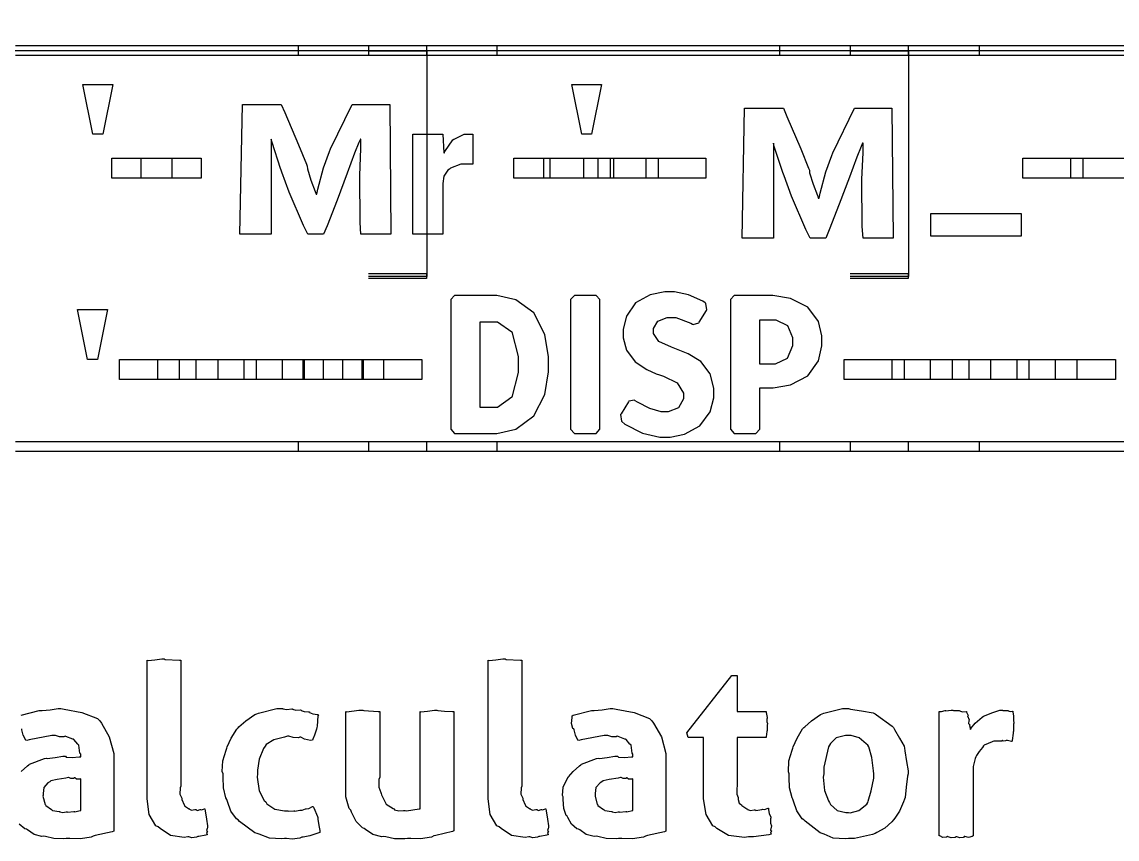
# Model space of a CAD drawing. Extents: x 1.97 to 9.39, y 0.66 to 7.28.
# Drawn here: x 6.641 to 8.165, y 1.95 to 3.086 of the extents above; entities that cross this region are included whole.
import ezdxf

# ---------------------------------------------------------------- set-up
doc = ezdxf.new("R2010")
doc.units = 0
doc.layers.get('0').update_dxf_attribs({"linetype": 'CONTINUOUS'})

msp = doc.modelspace()

# ---------------------------------------------------------------- linework, layer by layer
at = {"color": 254}
msp.add_lwpolyline([(6.4521, 3.12571), (8.54372, 3.12571), (8.54372, 3.04585), (6.4521, 3.04585)], dxfattribs=at)
at = {"color": 0}
for points in [[(6.63265, 3.0535), (7.02572, 3.0535), (7.02572, 3.03961), (6.63265, 3.03961)], [(7.02572, 3.0535), (7.12358, 3.0535), (7.12358, 3.03961), (7.02572, 3.03961)], [(7.12358, 3.0535), (7.20415, 3.0535), (7.20415, 3.03961), (7.12358, 3.03961)], [(7.20415, 3.0535), (7.30208, 3.0535), (7.30208, 3.03961), (7.20415, 3.03961)], [(7.30208, 3.0535), (7.69515, 3.0535), (7.69515, 3.03961), (7.30208, 3.03961)], [(7.69515, 3.0535), (7.79372, 3.0535), (7.79372, 3.03961), (7.69515, 3.03961)], [(7.79372, 3.0535), (7.87429, 3.0535), (7.87429, 3.03961), (7.79372, 3.03961)], [(7.87429, 3.0535), (7.97293, 3.0535), (7.97293, 3.03961), (7.87429, 3.03961)], [(7.97293, 3.0535), (8.366, 3.0535), (8.366, 3.03961), (7.97293, 3.03961)], [(7.12358, 2.73611), (7.20415, 2.73611), (7.20415, 2.72917), (7.12358, 2.72917)], [(7.79372, 2.73611), (7.87429, 2.73611), (7.87429, 2.72917), (7.79372, 2.72917)], [(6.63265, 2.50276), (7.02572, 2.50276), (7.02572, 2.48888), (6.63265, 2.48888)], [(7.02572, 2.50276), (7.12358, 2.50276), (7.12358, 2.48888), (7.02572, 2.48888)], [(7.12358, 2.50276), (7.20415, 2.50276), (7.20415, 2.48888), (7.12358, 2.48888)], [(7.20415, 2.50276), (7.30208, 2.50276), (7.30208, 2.48888), (7.20415, 2.48888)], [(7.30208, 2.50276), (7.69515, 2.50276), (7.69515, 2.48888), (7.30208, 2.48888)], [(7.69515, 2.50276), (7.79372, 2.50276), (7.79372, 2.48888), (7.69515, 2.48888)], [(7.79372, 2.50276), (7.87429, 2.50276), (7.87429, 2.48888), (7.79372, 2.48888)], [(7.87429, 2.50276), (7.97293, 2.50276), (7.97293, 2.48888), (7.87429, 2.48888)], [(7.97293, 2.50276), (8.366, 2.50276), (8.366, 2.48888), (7.97293, 2.48888)], [(6.64035, 2.1224), (6.66569, 2.12853), (6.66813, 2.1289), (6.66954, 2.12869), (6.68072, 2.12978), (6.69179, 2.13129), (6.69547, 2.13129), (6.70025, 2.13049), (6.72488, 2.12592), (6.74647, 2.1174), (6.74972, 2.11458), (6.75206, 2.11122), (6.76297, 2.09201), (6.76926, 2.0689), (6.76926, 2.06119), (6.76926, 1.96115), (6.76708, 1.96001), (6.7436, 1.95475), (6.74083, 1.95421), (6.73785, 1.95258), (6.72282, 1.95014), (6.70817, 1.95096), (6.70329, 1.95096), (6.69993, 1.95014), (6.68608, 1.95053), (6.67437, 1.9535), (6.67204, 1.954), (6.66943, 1.9534), (6.65853, 1.95622), (6.64942, 1.96263), (6.64774, 1.96376), (6.64551, 1.96425), (6.63786, 1.97076)], [(6.6404, 2.04394), (6.64914, 2.05186), (6.65099, 2.05296), (6.65201, 2.05399), (6.67285, 2.06185), (6.67507, 2.06228), (6.67681, 2.0619), (6.68778, 2.06315), (6.6984, 2.06511), (6.70199, 2.06511), (6.70318, 2.06401), (6.71149, 2.06326), (6.72131, 2.0644), (6.72325, 2.06424), (6.72325, 2.06814), (6.72325, 2.06814), (6.72222, 2.06933), (6.72086, 2.08035), (6.72043, 2.08117), (6.71918, 2.08192), (6.71382, 2.08854), (6.71306, 2.08897), (6.71213, 2.08871), (6.70269, 2.09272), (6.70156, 2.09289), (6.70003, 2.09201), (6.69385, 2.09207), (6.68837, 2.09397), (6.68658, 2.09397), (6.68326, 2.09397), (6.65153, 2.088), (6.64817, 2.08681), (6.64686, 2.08768), (6.64328, 2.09435), (6.6416, 2.10183), (6.64122, 2.10308)]]:
    msp.add_lwpolyline(points, dxfattribs=at)
at = {"color": 7}
for points in [[(7.12358, 3.04585), (7.20486, 3.04585), (7.20486, 2.73193), (7.12358, 2.73193)], [(7.79372, 3.04585), (7.875, 3.04585), (7.875, 2.73193), (7.79372, 2.73193)]]:
    msp.add_lwpolyline(points, dxfattribs=at)
at = {"color": 142}
for points in [[(6.7264, 2.99929), (6.76807, 2.99929), (6.75418, 2.92985), (6.74029, 2.92985), (6.7264, 2.99929)], [(7.40625, 2.99929), (7.44792, 2.99929), (7.43403, 2.92985), (7.42014, 2.92985), (7.40625, 2.99929)], [(6.76665, 2.89654), (6.84999, 2.89654), (6.84999, 2.86876), (6.76665, 2.86876), (6.76665, 2.89654)], [(6.80761, 2.89654), (6.89094, 2.89654), (6.89094, 2.86876), (6.80761, 2.86876), (6.80761, 2.89654)], [(7.32568, 2.89654), (7.4229, 2.89654), (7.4229, 2.86876), (7.32568, 2.86876), (7.32568, 2.89654)], [(7.36735, 2.89654), (7.46457, 2.89654), (7.46457, 2.86876), (7.36735, 2.86876), (7.36735, 2.89654)], [(7.37642, 2.89654), (7.45975, 2.89654), (7.45975, 2.86876), (7.37642, 2.86876), (7.37642, 2.89654)], [(7.44303, 2.89654), (7.52636, 2.89654), (7.52636, 2.86876), (7.44303, 2.86876), (7.44303, 2.89654)], [(7.50971, 2.89654), (7.59304, 2.89654), (7.59304, 2.86876), (7.50971, 2.86876), (7.50971, 2.89654)], [(8.03401, 2.89654), (8.11735, 2.89654), (8.11735, 2.86876), (8.03401, 2.86876), (8.03401, 2.89654)], [(8.10069, 2.89654), (8.18403, 2.89654), (8.18403, 2.86876), (8.10069, 2.86876), (8.10069, 2.89654)], [(6.71875, 2.68608), (6.76042, 2.68608), (6.74653, 2.61664), (6.73264, 2.61664), (6.71875, 2.68608)], [(6.77707, 2.61664), (6.8604, 2.61664), (6.8604, 2.58886), (6.77707, 2.58886), (6.77707, 2.61664)], [(6.83057, 2.61664), (6.9139, 2.61664), (6.9139, 2.58886), (6.83057, 2.58886), (6.83057, 2.61664)], [(6.884, 2.61664), (6.96733, 2.61664), (6.96733, 2.58886), (6.884, 2.58886), (6.884, 2.61664)], [(6.95068, 2.61664), (7.03401, 2.61664), (7.03401, 2.58886), (6.95068, 2.58886), (6.95068, 2.61664)], [(7.00418, 2.61664), (7.08751, 2.61664), (7.08751, 2.58886), (7.00418, 2.58886), (7.00418, 2.61664)], [(7.03267, 2.61664), (7.116, 2.61664), (7.116, 2.58886), (7.03267, 2.58886), (7.03267, 2.61664)], [(7.06108, 2.61664), (7.14442, 2.61664), (7.14442, 2.58886), (7.06108, 2.58886), (7.06108, 2.61664)], [(7.11458, 2.61664), (7.19792, 2.61664), (7.19792, 2.58886), (7.11458, 2.58886), (7.11458, 2.61664)], [(7.78543, 2.61664), (7.86876, 2.61664), (7.86876, 2.58886), (7.78543, 2.58886), (7.78543, 2.61664)], [(7.85211, 2.61664), (7.93544, 2.61664), (7.93544, 2.58886), (7.85211, 2.58886), (7.85211, 2.61664)], [(7.90554, 2.61664), (7.98887, 2.61664), (7.98887, 2.58886), (7.90554, 2.58886), (7.90554, 2.61664)], [(7.95904, 2.61664), (8.04238, 2.61664), (8.04238, 2.58886), (7.95904, 2.58886), (7.95904, 2.61664)], [(8.02572, 2.61664), (8.10906, 2.61664), (8.10906, 2.58886), (8.02572, 2.58886), (8.02572, 2.61664)], [(8.07915, 2.61664), (8.16249, 2.61664), (8.16249, 2.58886), (8.07915, 2.58886), (8.07915, 2.61664)]]:
    msp.add_lwpolyline(points, close=True, dxfattribs=at)
at = {"color": 14}
for points in [[(7.11296, 2.79096), (7.11182, 2.80718), (7.11139, 2.87256), (7.11317, 2.91032), (7.11317, 2.9229), (7.11231, 2.9229), (7.11008, 2.91824), (7.10433, 2.90369), (7.09392, 2.87571), (7.07992, 2.83838), (7.06592, 2.80279), (7.06108, 2.79096), (7.03939, 2.79096), (7.03342, 2.80311), (7.01335, 2.84961), (7.00325, 2.87744), (7.00228, 2.88015), (7.00125, 2.88243), (6.98947, 2.91857), (6.98817, 2.9229), (6.98817, 2.9229), (6.98817, 2.91217), (6.98817, 2.87989), (6.98833, 2.85596), (6.98839, 2.85238), (6.98839, 2.79096), (6.94476, 2.79096), (6.94824, 2.97151), (7.00206, 2.97151), (7.00706, 2.95996), (7.02615, 2.91531), (7.03728, 2.88835), (7.03831, 2.88558), (7.03857, 2.88194), (7.04335, 2.86626), (7.04958, 2.85032), (7.05067, 2.84651), (7.05197, 2.84651), (7.05311, 2.85357), (7.06114, 2.88331), (7.06956, 2.90597), (7.07086, 2.90944), (7.10081, 2.97151), (7.1531, 2.97151), (7.15483, 2.79096), (7.11296, 2.79096)], [(7.81158, 2.78543), (7.81044, 2.80165), (7.81, 2.86703), (7.81179, 2.90479), (7.81179, 2.91737), (7.81093, 2.91737), (7.80871, 2.91271), (7.80296, 2.89817), (7.79254, 2.87017), (7.77854, 2.83285), (7.76454, 2.79725), (7.75971, 2.78543), (7.73801, 2.78543), (7.73204, 2.79758), (7.71197, 2.84407), (7.70187, 2.8719), (7.7009, 2.87463), (7.69987, 2.8769), (7.6881, 2.91303), (7.68679, 2.91737), (7.68679, 2.91737), (7.68679, 2.90662), (7.68679, 2.87435), (7.68696, 2.85042), (7.68701, 2.84685), (7.68701, 2.78543), (7.64339, 2.78543), (7.64686, 2.96599), (7.70068, 2.96599), (7.70568, 2.95443), (7.72478, 2.90978), (7.73589, 2.88282), (7.73693, 2.88004), (7.73719, 2.87642), (7.74197, 2.86074), (7.74821, 2.84478), (7.74929, 2.84099), (7.7506, 2.84099), (7.75174, 2.84804), (7.75976, 2.87776), (7.76818, 2.90044), (7.76947, 2.90392), (7.79943, 2.96599), (7.85172, 2.96599), (7.85346, 2.78543), (7.81158, 2.78543)], [(7.18544, 2.79096), (7.18544, 2.88363), (7.18544, 2.89518), (7.18544, 2.92122), (7.18544, 2.92985), (7.22711, 2.92985), (7.2284, 2.90403), (7.22928, 2.90403), (7.22982, 2.90597), (7.24083, 2.92204), (7.24229, 2.92312), (7.24365, 2.92367), (7.25678, 2.92985), (7.26118, 2.92985), (7.26307, 2.92985), (7.26878, 2.92985), (7.26878, 2.92985), (7.26878, 2.88818), (7.2659, 2.88818), (7.25939, 2.88818), (7.25726, 2.88818), (7.25201, 2.88818), (7.23774, 2.8826), (7.23622, 2.88146), (7.23394, 2.87978), (7.22825, 2.87153), (7.22711, 2.8616), (7.22711, 2.85824), (7.22711, 2.79096), (7.18544, 2.79096)], [(7.90554, 2.81944), (7.90554, 2.78874), (8.03217, 2.78874), (8.03217, 2.81944), (7.90554, 2.81944)]]:
    msp.add_lwpolyline(points, close=True, dxfattribs=at)
at = {"color": 3}
for points in [[(7.29351, 2.51389), (7.30225, 2.51389), (7.32844, 2.52007), (7.35368, 2.53831), (7.36897, 2.56831), (7.37418, 2.5995), (7.37418, 2.60986), (7.37418, 2.62028), (7.36897, 2.65147), (7.35368, 2.68147), (7.32844, 2.69971), (7.30225, 2.70583), (7.29351, 2.70583), (7.24501, 2.70583), (7.24328, 2.70583), (7.23807, 2.70008), (7.23807, 2.69814), (7.23807, 2.5216), (7.23807, 2.51969), (7.24328, 2.51389), (7.24501, 2.51389), (7.29351, 2.51389)], [(7.43864, 2.70583), (7.41168, 2.70583), (7.40994, 2.70583), (7.40474, 2.70008), (7.40474, 2.69814), (7.40474, 2.5216), (7.40474, 2.51969), (7.40994, 2.51389), (7.41168, 2.51389), (7.43864, 2.51389), (7.44037, 2.51389), (7.44558, 2.51969), (7.44558, 2.5216), (7.44558, 2.69814), (7.44558, 2.70008), (7.44037, 2.70583), (7.43864, 2.70583)], [(7.53683, 2.50896), (7.5434, 2.50896), (7.56315, 2.51297), (7.58447, 2.52462), (7.59879, 2.54378), (7.60411, 2.56347), (7.60417, 2.56999), (7.60417, 2.57667), (7.59901, 2.59663), (7.58594, 2.61393), (7.56842, 2.62478), (7.55458, 2.63026), (7.54992, 2.63189), (7.54503, 2.63368), (7.52761, 2.64176), (7.51997, 2.65294), (7.51997, 2.65662), (7.51997, 2.66), (7.52615, 2.67008), (7.53917, 2.67503), (7.54351, 2.67503), (7.55117, 2.67503), (7.57183, 2.66743), (7.57422, 2.66596), (7.57519, 2.66542), (7.58301, 2.66754), (7.58361, 2.66846), (7.59375, 2.68494), (7.59435, 2.68599), (7.59293, 2.69476), (7.59201, 2.69536), (7.58871, 2.69775), (7.56879, 2.7066), (7.5491, 2.71078), (7.54254, 2.71078), (7.53575, 2.71078), (7.51557, 2.70682), (7.49522, 2.69532), (7.48236, 2.67708), (7.47792, 2.65886), (7.47792, 2.65278), (7.47792, 2.64697), (7.48253, 2.6295), (7.49451, 2.61356), (7.51079, 2.60281), (7.52393, 2.597), (7.52843, 2.59526), (7.53375, 2.59338), (7.55306, 2.58421), (7.56179, 2.57004), (7.56179, 2.56532), (7.56174, 2.56196), (7.55474, 2.54969), (7.54053, 2.54417), (7.53581, 2.54417), (7.5306, 2.54417), (7.51497, 2.54856), (7.49767, 2.55735), (7.49474, 2.55951), (7.49371, 2.56028), (7.48594, 2.55886), (7.48535, 2.55789), (7.47493, 2.54112), (7.47428, 2.54021), (7.47532, 2.53108), (7.47618, 2.53039), (7.48031, 2.52696), (7.50461, 2.51454), (7.52875, 2.50896), (7.53683, 2.50896)], [(7.6339, 2.51389), (7.66086, 2.51389), (7.6626, 2.51389), (7.66781, 2.51969), (7.66781, 2.5216), (7.66781, 2.57715), (7.67817, 2.57715), (7.68631, 2.57715), (7.71072, 2.58154), (7.73465, 2.59424), (7.74935, 2.61486), (7.75439, 2.63585), (7.75439, 2.64285), (7.75439, 2.64958), (7.74935, 2.66976), (7.73465, 2.68951), (7.71067, 2.70171), (7.68608, 2.70583), (7.67796, 2.70583), (7.6339, 2.70583), (7.63217, 2.70583), (7.62696, 2.70008), (7.62696, 2.69814), (7.62696, 2.5216), (7.62696, 2.51969), (7.63217, 2.51389), (7.6339, 2.51389)], [(7.2965, 2.55018), (7.27892, 2.55018), (7.27892, 2.669), (7.2965, 2.669), (7.30311, 2.669), (7.32308, 2.655), (7.33188, 2.62115), (7.33188, 2.60986), (7.33188, 2.59853), (7.32308, 2.5644), (7.30311, 2.55018), (7.2965, 2.55018)], [(7.66781, 2.61014), (7.66781, 2.67171), (7.68511, 2.67171), (7.69043, 2.67171), (7.70638, 2.66407), (7.7136, 2.64714), (7.7136, 2.6415), (7.7136, 2.63569), (7.70622, 2.61811), (7.68946, 2.61014), (7.68386, 2.61014), (7.66781, 2.61014)]]:
    msp.add_lwpolyline(points, close=True, dxfattribs=at)
at = {"color": 0}
for points in [[(6.81565, 2.19857), (6.817, 2.19829), (6.82661, 2.19911), (6.8361, 2.20053), (6.83931, 2.20053), (6.84087, 2.19976), (6.86074, 2.19889), (6.86274, 2.19857), (6.86274, 2.02344), (6.86171, 2.021), (6.86128, 2.01253), (6.86361, 2.00782), (6.86382, 2.00672), (6.86399, 2.00483), (6.86708, 1.99756), (6.86751, 1.99696), (6.86757, 1.99636), (6.87337, 1.9924), (6.87403, 1.99219), (6.87392, 1.99186), (6.87722, 1.99001), (6.88226, 1.99089), (6.884, 1.99089), (6.88396, 1.99072), (6.88596, 1.9899), (6.88932, 1.9911), (6.88986, 1.9911), (6.88986, 1.9911), (6.89144, 1.99056), (6.89561, 1.99208), (6.89615, 1.99219), (6.89626, 1.98915), (6.89806, 1.97749), (6.89963, 1.96853), (6.89963, 1.9655), (6.89914, 1.96468), (6.89849, 1.96164), (6.89963, 1.96099), (6.89963, 1.96072), (6.89908, 1.96018), (6.89833, 1.95774), (6.89903, 1.95632), (6.89899, 1.95594), (6.8974, 1.95557), (6.88743, 1.95367), (6.88618, 1.95356), (6.88439, 1.95253), (6.87782, 1.95156), (6.87364, 1.9529), (6.87229, 1.9529), (6.86724, 1.95193), (6.84799, 1.95497), (6.83365, 1.96468), (6.83106, 1.96701), (6.82769, 1.96838), (6.81831, 1.9841), (6.81565, 2.00597), (6.81565, 2.01324), (6.81565, 2.19857)], [(7.28999, 2.19857), (7.29135, 2.19829), (7.30094, 2.19911), (7.31044, 2.20053), (7.31364, 2.20053), (7.31521, 2.19976), (7.33507, 2.19889), (7.33708, 2.19857), (7.33708, 2.02344), (7.33604, 2.021), (7.33561, 2.01253), (7.33794, 2.00782), (7.33817, 2.00672), (7.33832, 2.00483), (7.34142, 1.99756), (7.34185, 1.99696), (7.3419, 1.99636), (7.34771, 1.9924), (7.34836, 1.99219), (7.34825, 1.99186), (7.35157, 1.99001), (7.35661, 1.99089), (7.35835, 1.99089), (7.35829, 1.99072), (7.36029, 1.9899), (7.36367, 1.9911), (7.36421, 1.9911), (7.36421, 1.9911), (7.36578, 1.99056), (7.36996, 1.99208), (7.3705, 1.99219), (7.37061, 1.98915), (7.3724, 1.97749), (7.37397, 1.96853), (7.37397, 1.9655), (7.37349, 1.96468), (7.37283, 1.96164), (7.37397, 1.96099), (7.37397, 1.96072), (7.37343, 1.96018), (7.37267, 1.95774), (7.37337, 1.95632), (7.37332, 1.95594), (7.37175, 1.95557), (7.36176, 1.95367), (7.36051, 1.95356), (7.35872, 1.95253), (7.35215, 1.95156), (7.34799, 1.9529), (7.34662, 1.9529), (7.34158, 1.95193), (7.32232, 1.95497), (7.308, 1.96468), (7.30539, 1.96701), (7.30203, 1.96838), (7.29264, 1.9841), (7.28999, 2.00597), (7.28999, 2.01324), (7.28999, 2.19857)], [(7.58979, 2.09115), (7.56808, 2.09115), (7.56657, 2.09787), (7.62885, 2.17751), (7.63644, 2.17751), (7.63644, 2.12717), (7.67681, 2.12717), (7.67665, 2.12588), (7.67806, 2.11876), (7.67811, 2.11806), (7.67779, 2.11681), (7.67774, 2.11274), (7.67854, 2.11057), (7.67854, 2.10981), (7.67806, 2.10889), (7.67817, 2.10167), (7.67811, 2.10092), (7.67763, 2.09961), (7.67697, 2.09207), (7.67681, 2.09115), (7.63644, 2.09115), (7.63644, 2.02344), (7.63601, 2.02078), (7.63613, 2.01253), (7.63769, 2.00782), (7.63797, 2.00672), (7.63769, 2.0051), (7.63921, 1.99983), (7.64242, 1.9974), (7.64296, 1.99675), (7.64296, 1.99675), (7.65001, 1.99203), (7.65076, 1.99175), (7.65099, 1.991), (7.65517, 1.98964), (7.66015, 1.99046), (7.66183, 1.99046), (7.66243, 1.98981), (7.67079, 1.99121), (7.6716, 1.99132), (7.6716, 1.99132), (7.67449, 1.99104), (7.67942, 1.99274), (7.68007, 1.99283), (7.67985, 1.991), (7.68115, 1.98514), (7.68317, 1.98079), (7.68332, 1.9796), (7.68272, 1.97786), (7.68278, 1.97185), (7.6844, 1.96858), (7.6844, 1.96744), (7.68375, 1.96636), (7.68289, 1.96246), (7.68419, 1.96149), (7.68419, 1.96115), (7.6836, 1.96061), (7.68261, 1.95806), (7.68381, 1.95692), (7.68375, 1.9566), (7.68028, 1.95583), (7.65912, 1.9529), (7.65207, 1.9529), (7.64643, 1.95193), (7.62435, 1.95497), (7.60829, 1.96468), (7.60562, 1.96701), (7.60281, 1.96838), (7.59347, 1.9841), (7.58979, 2.00597), (7.58979, 2.01324), (7.58979, 2.09115)], [(7.04676, 1.99544), (7.04736, 1.99333), (7.05285, 1.98156), (7.05328, 1.98004), (7.05317, 1.97765), (7.05453, 1.96897), (7.0561, 1.96164), (7.0561, 1.95921), (7.05306, 1.95796), (7.04189, 1.95432), (7.03288, 1.95269), (7.03093, 1.95247), (7.028, 1.95128), (7.01753, 1.94993), (7.00933, 1.95096), (7.00662, 1.95096), (7.00282, 1.95014), (6.98606, 1.95144), (6.97151, 1.9566), (6.96886, 1.95768), (6.96571, 1.95861), (6.94412, 1.97461), (6.94239, 1.97657), (6.94006, 1.97792), (6.93229, 1.98867), (6.9274, 2.00228), (6.92654, 2.00499), (6.92524, 2.00706), (6.92199, 2.02111), (6.92133, 2.03592), (6.92133, 2.04081), (6.92019, 2.04378), (6.9209, 2.05886), (6.92567, 2.07346), (6.92654, 2.07617), (6.92697, 2.07807), (6.9324, 2.09022), (6.94043, 2.10275), (6.94217, 2.10482), (6.94331, 2.10596), (6.95301, 2.11447), (6.9656, 2.12299), (6.96821, 2.12414), (6.97043, 2.12511), (6.9961, 2.13129), (7.00467, 2.13129), (7.00467, 2.13086), (7.00999, 2.12999), (7.01708, 2.13097), (7.01812, 2.13086), (7.01807, 2.13053), (7.02257, 2.12912), (7.02908, 2.12956), (7.03006, 2.12935), (7.03006, 2.12885), (7.03424, 2.12728), (7.04036, 2.12706), (7.04135, 2.12674), (7.04156, 2.12608), (7.04617, 2.12429), (7.05274, 2.12304), (7.05393, 2.12261), (7.05328, 2.12125), (7.05231, 2.10688), (7.05197, 2.10525), (7.05117, 2.10275), (7.04872, 2.09463), (7.04639, 2.08871), (7.04568, 2.08724), (7.04292, 2.08718), (7.03461, 2.08903), (7.02935, 2.09142), (7.0281, 2.09158), (7.0261, 2.09082), (7.01893, 2.0911), (7.01292, 2.09289), (7.01096, 2.09289), (7.007, 2.09179), (6.99203, 2.08783), (6.98144, 2.08149), (6.97971, 2.07921), (6.97775, 2.0759), (6.97157, 2.06125), (6.96929, 2.04596), (6.96929, 2.04081), (6.96875, 2.03614), (6.97131, 2.01719), (6.97868, 2.00358), (6.98058, 2.00151), (6.98221, 1.99908), (6.99354, 1.99164), (7.00689, 1.98915), (7.01139, 1.98915), (7.01167, 1.98861), (7.01981, 1.98936), (7.02051, 1.98936), (7.02106, 1.98888), (7.02789, 1.99013), (7.02854, 1.99024), (7.02854, 1.99024), (7.03142, 1.99013), (7.03608, 1.99197), (7.03678, 1.99219), (7.037, 1.99181), (7.04081, 1.99246), (7.04579, 1.99511), (7.04676, 1.99544)], [(7.0919, 2.12717), (7.09332, 2.12706), (7.10997, 2.12912), (7.11556, 2.12912), (7.11729, 2.12853), (7.13721, 2.1275), (7.13921, 2.12717), (7.13921, 2.03581), (7.13818, 2.03261), (7.13818, 2.02192), (7.141, 2.01476), (7.14139, 2.01324), (7.14171, 2.01156), (7.14714, 2.00022), (7.14789, 1.99935), (7.14806, 1.99826), (7.15804, 1.99235), (7.15918, 1.99197), (7.15994, 1.99083), (7.16585, 1.98921), (7.17253, 1.98981), (7.17481, 1.98981), (7.17632, 1.98921), (7.19401, 1.99181), (7.19542, 1.99219), (7.19542, 2.12717), (7.19635, 2.12706), (7.20574, 2.12793), (7.21556, 2.12912), (7.21886, 2.12912), (7.22011, 2.12853), (7.22954, 2.12771), (7.2405, 2.1275), (7.24251, 2.12717), (7.24251, 1.96158), (7.24035, 1.96044), (7.21724, 1.95503), (7.21431, 1.95443), (7.21104, 1.95275), (7.19596, 1.95019), (7.18235, 1.95096), (7.17785, 1.95096), (7.17426, 1.95014), (7.16, 1.95042), (7.14768, 1.95313), (7.14507, 1.95356), (7.14208, 1.95296), (7.12983, 1.95611), (7.11947, 1.96343), (7.11751, 1.96485), (7.11518, 1.9655), (7.10639, 1.97428), (7.09999, 1.98747), (7.09885, 1.99024), (7.09657, 1.9924), (7.09196, 2.00874), (7.0919, 2.0281), (7.0919, 2.0345), (7.0919, 2.12717)], [(7.49132, 2.06814), (7.49029, 2.06933), (7.48893, 2.08035), (7.4885, 2.08117), (7.48725, 2.08192), (7.48188, 2.08854), (7.48112, 2.08897), (7.48019, 2.08871), (7.47076, 2.09272), (7.46962, 2.09289), (7.4681, 2.09201), (7.46192, 2.09207), (7.45643, 2.09397), (7.45464, 2.09397), (7.45133, 2.09397), (7.4196, 2.088), (7.41624, 2.08681), (7.41493, 2.08768), (7.41135, 2.09435), (7.40967, 2.10183), (7.40929, 2.10308), (7.40793, 2.10357), (7.40582, 2.11046), (7.4069, 2.11876), (7.4069, 2.12153), (7.40842, 2.1224), (7.43375, 2.12853), (7.43619, 2.1289), (7.43761, 2.12869), (7.44879, 2.12978), (7.45985, 2.13129), (7.46354, 2.13129), (7.46832, 2.13049), (7.49294, 2.12592), (7.51454, 2.1174), (7.51779, 2.11458), (7.52012, 2.11122), (7.53103, 2.09201), (7.53733, 2.0689), (7.53733, 2.06119), (7.53733, 1.96115), (7.53515, 1.96001), (7.51167, 1.95475), (7.5089, 1.95421), (7.50592, 1.95258), (7.49089, 1.95014), (7.47624, 1.95096), (7.47136, 1.95096), (7.46799, 1.95014), (7.45415, 1.95053), (7.44243, 1.9535), (7.44011, 1.954), (7.4375, 1.9534), (7.4266, 1.95622), (7.41749, 1.96263), (7.41581, 1.96376), (7.41357, 1.96425), (7.40593, 1.97076), (7.40087, 1.97999), (7.39996, 1.98178), (7.39871, 1.98253), (7.39535, 1.99246), (7.39453, 2.00483), (7.39453, 2.0089), (7.39344, 2.01058), (7.39458, 2.02208), (7.40013, 2.03386), (7.40126, 2.0356), (7.40196, 2.03646), (7.40847, 2.04394), (7.41721, 2.05186), (7.41906, 2.05296), (7.42008, 2.05399), (7.44092, 2.06185), (7.44314, 2.06228), (7.44488, 2.0619), (7.45583, 2.06315), (7.46647, 2.06511), (7.47006, 2.06511), (7.47125, 2.06401), (7.47954, 2.06326), (7.48936, 2.0644), (7.49132, 2.06424), (7.49132, 2.06814)], [(7.7915, 1.95096), (7.78689, 1.95014), (7.77012, 1.95144), (7.75743, 1.9566), (7.75483, 1.95768), (7.7519, 1.95861), (7.7309, 1.97478), (7.72922, 1.97678), (7.727, 1.97814), (7.71962, 1.98899), (7.7149, 2.0025), (7.71403, 2.00521), (7.71272, 2.00722), (7.70947, 2.02111), (7.70882, 2.03575), (7.70882, 2.04058), (7.70768, 2.04357), (7.70839, 2.05865), (7.71317, 2.0734), (7.71403, 2.07617), (7.71446, 2.07813), (7.71978, 2.09044), (7.72754, 2.10303), (7.72922, 2.10504), (7.73036, 2.10613), (7.7399, 2.11447), (7.75222, 2.12299), (7.75483, 2.12414), (7.75706, 2.12511), (7.78288, 2.13129), (7.7915, 2.13129), (7.79389, 2.13049), (7.80951, 2.12831), (7.82557, 2.12532), (7.82818, 2.12414), (7.83008, 2.12278), (7.85226, 2.1071), (7.854, 2.10504), (7.85519, 2.10211), (7.86225, 2.09033), (7.86854, 2.079), (7.86942, 2.07617), (7.86957, 2.07254), (7.87218, 2.05767), (7.8744, 2.04486), (7.8744, 2.04058), (7.87332, 2.03722), (7.87153, 2.02192), (7.87022, 2.00792), (7.86942, 2.00521), (7.86794, 2.00179), (7.86208, 1.98888), (7.85574, 1.97885), (7.854, 1.97678), (7.85178, 1.97412), (7.84164, 1.96496), (7.83078, 1.95888), (7.82818, 1.95768), (7.82487, 1.95632), (7.79981, 1.95096), (7.7915, 1.95096)], [(7.91721, 2.12717), (7.91721, 2.12717), (7.92079, 2.12739), (7.92578, 2.12864), (7.92654, 2.12869), (7.92686, 2.12819), (7.93408, 2.12912), (7.93653, 2.12912), (7.93722, 2.12853), (7.94547, 2.12858), (7.94629, 2.12847), (7.94624, 2.12825), (7.94965, 2.1269), (7.95503, 2.12711), (7.95583, 2.12696), (7.9554, 2.12625), (7.95742, 2.1225), (7.95757, 2.12196), (7.95703, 2.12142), (7.95899, 2.11589), (7.9591, 2.11524), (7.95856, 2.11436), (7.95844, 2.11079), (7.96007, 2.10889), (7.96018, 2.10829), (7.95958, 2.10786), (7.96099, 2.10286), (7.96104, 2.10243), (7.96126, 2.10346), (7.96772, 2.11117), (7.97726, 2.11957), (7.97906, 2.12088), (7.98062, 2.12115), (7.99078, 2.12543), (8.00201, 2.12912), (8.00575, 2.12912), (8.00618, 2.12853), (8.01258, 2.12879), (8.01335, 2.12869), (8.01335, 2.12842), (8.01606, 2.1275), (8.01947, 2.12793), (8.01986, 2.12782), (8.01986, 2.12679), (8.02067, 2.12099), (8.02072, 2.12022), (8.02061, 2.11876), (8.02078, 2.11421), (8.02115, 2.11193), (8.02115, 2.11111), (8.02094, 2.10992), (8.02061, 2.09987), (8.02051, 2.09874), (8.02029, 2.09728), (8.01899, 2.08718), (8.01878, 2.08615), (8.01812, 2.08578), (8.01243, 2.08681), (8.01053, 2.08681), (8.00956, 2.08637), (8.00624, 2.08594), (8.00538, 2.08681), (8.0051, 2.08681), (8.00412, 2.08626), (7.99349, 2.08594), (7.99229, 2.08572), (7.991, 2.08507), (7.98008, 2.08029), (7.97906, 2.07943), (7.97781, 2.07747), (7.97304, 2.0715), (7.96929, 2.06614), (7.96864, 2.06446), (7.9675, 2.06179), (7.96485, 2.05094), (7.96451, 2.0401), (7.96451, 2.03646), (7.96451, 1.95443), (7.96354, 1.95335), (7.95822, 1.9521), (7.95335, 1.9534), (7.95236, 1.95335), (7.95122, 1.95236), (7.94612, 1.9515), (7.94217, 1.9529), (7.94086, 1.9529), (7.93956, 1.95204), (7.93431, 1.95156), (7.93012, 1.95329), (7.92914, 1.95335), (7.92779, 1.95253), (7.92236, 1.95221), (7.91824, 1.95432), (7.91721, 1.95443), (7.91721, 2.12717)], [(7.7915, 1.98676), (7.79351, 1.98643), (7.80583, 1.98975), (7.81685, 1.99837), (7.81819, 2.00065), (7.81858, 2.00265), (7.82286, 2.01708), (7.82644, 2.03472), (7.82644, 2.04058), (7.8259, 2.04476), (7.82357, 2.06326), (7.81956, 2.07801), (7.81819, 2.08029), (7.81586, 2.08257), (7.80599, 2.09065), (7.79508, 2.09418), (7.7915, 2.09418), (7.78733, 2.09418), (7.77393, 2.09065), (7.76617, 2.08263), (7.76481, 2.08029), (7.76346, 2.07801), (7.75678, 2.04997), (7.75678, 2.04058), (7.75624, 2.03608), (7.75797, 2.01731), (7.76346, 2.00299), (7.76481, 2.00065), (7.76617, 1.99799), (7.77556, 1.98975), (7.78749, 1.98676), (7.7915, 1.98676)], [(6.72325, 2.03386), (6.72194, 2.03336), (6.71739, 2.03326), (6.71511, 2.03489), (6.71436, 2.03494), (6.71349, 2.03435), (6.70958, 2.03413), (6.70697, 2.0356), (6.70611, 2.0356), (6.70264, 2.03467), (6.69038, 2.03271), (6.68186, 2.03071), (6.68028, 2.02974), (6.67779, 2.02832), (6.67188, 2.02143), (6.67096, 2.01351), (6.67096, 2.01085), (6.67079, 2.00939), (6.67383, 1.99821), (6.67443, 1.9974), (6.67458, 1.99658), (6.68246, 1.99104), (6.68332, 1.99067), (6.68419, 1.98964), (6.69342, 1.98817), (6.69439, 1.98807), (6.69439, 1.98774), (6.69846, 1.98708), (6.70301, 1.98762), (6.70458, 1.98762), (6.70481, 1.98725), (6.71371, 1.98817), (6.71457, 1.98828), (6.71511, 1.98796), (6.7226, 1.98969), (6.72325, 1.98981), (6.72325, 2.03386)], [(7.49132, 2.03386), (7.49001, 2.03336), (7.48546, 2.03326), (7.48318, 2.03489), (7.48242, 2.03494), (7.48156, 2.03435), (7.47765, 2.03413), (7.47504, 2.0356), (7.47418, 2.0356), (7.47071, 2.03467), (7.45844, 2.03271), (7.44993, 2.03071), (7.44835, 2.02974), (7.44586, 2.02832), (7.43994, 2.02143), (7.43901, 2.01351), (7.43901, 2.01085), (7.43886, 2.00939), (7.44189, 1.99821), (7.44249, 1.9974), (7.44265, 1.99658), (7.45053, 1.99104), (7.45139, 1.99067), (7.45226, 1.98964), (7.46149, 1.98817), (7.46246, 1.98807), (7.46246, 1.98774), (7.46653, 1.98708), (7.47108, 1.98762), (7.47265, 1.98762), (7.47287, 1.98725), (7.48178, 1.98817), (7.48264, 1.98828), (7.48318, 1.98796), (7.49067, 1.98969), (7.49132, 1.98981), (7.49132, 2.03386)]]:
    msp.add_lwpolyline(points, close=True, dxfattribs=at)

doc.saveas('drawing.dxf')
